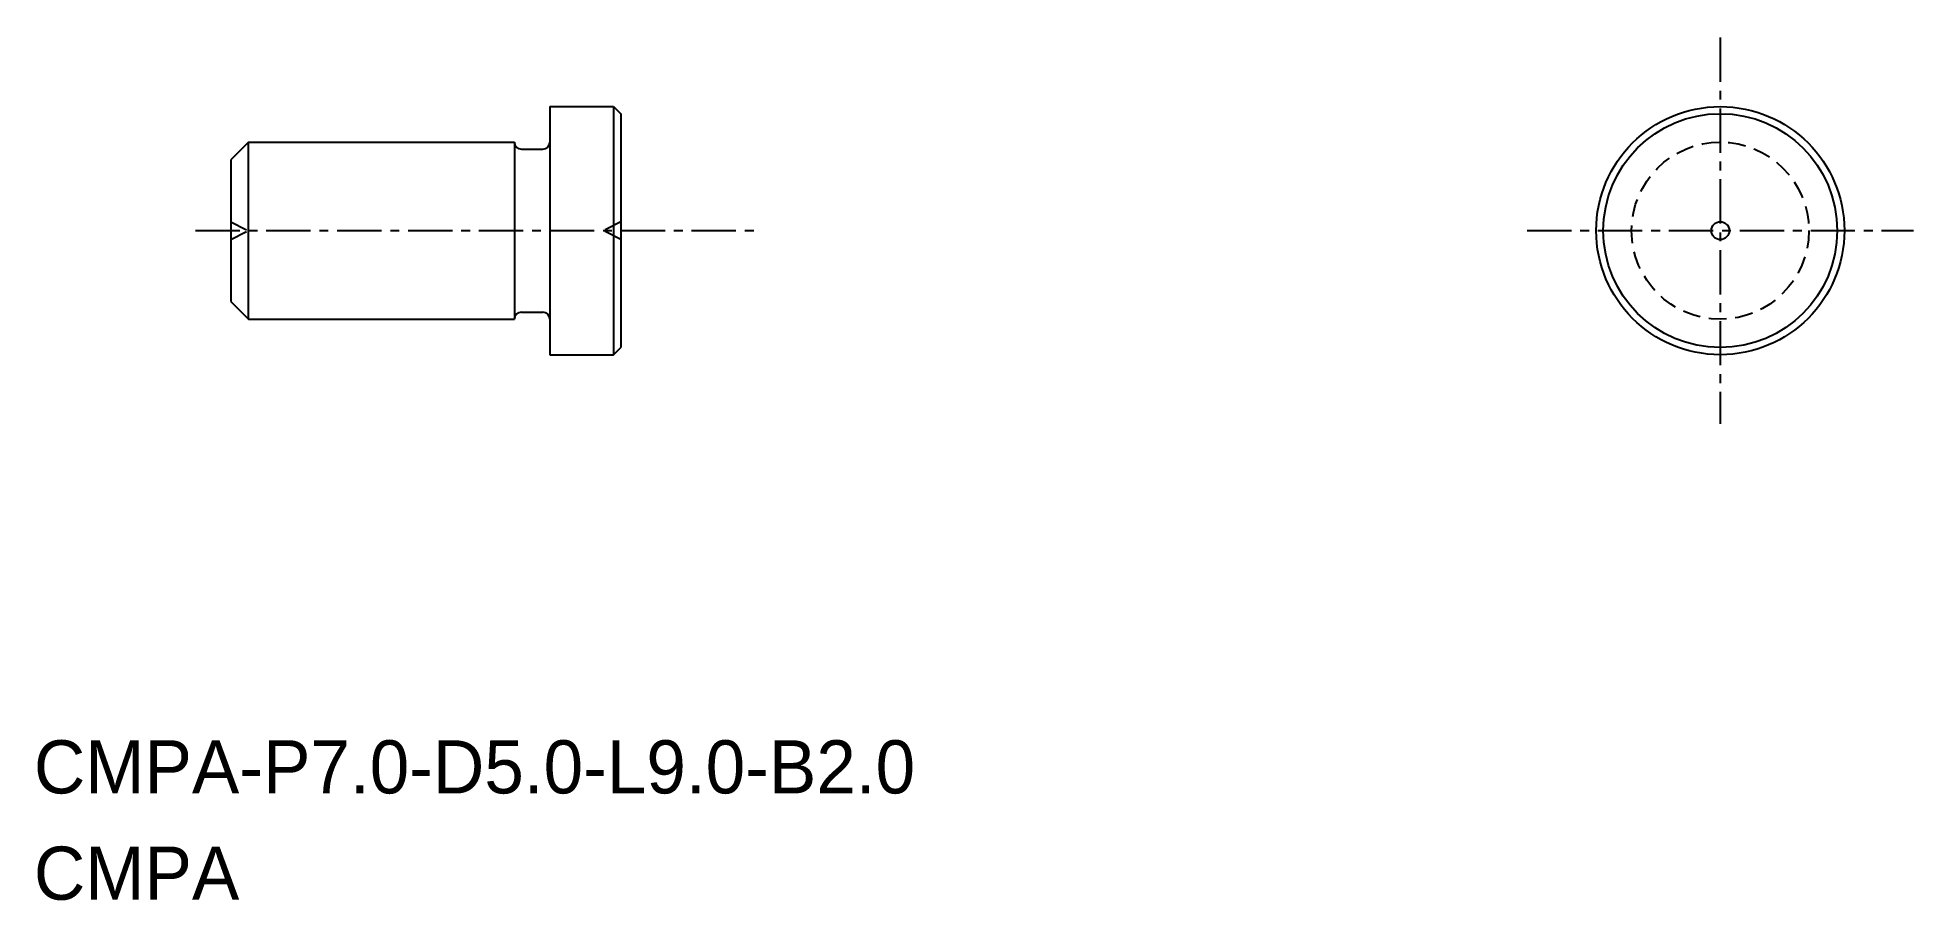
# Model space of a CAD drawing. Extents: x -1566.1 to -1513.1, y -397.6 to -373.2.
import ezdxf

# ---------------------------------------------------------------- set-up
doc = ezdxf.new("R2010")
doc.units = 0
doc.linetypes.add('CENTER', pattern=[2, 1.25, -0.25, 0.25, -0.25])
doc.linetypes.add('DASHED', pattern=[0.75, 0.5, -0.25])
doc.layers.get('0').update_dxf_attribs({"linetype": 'CONTINUOUS'})
doc.layers.add('CENTER', color=1, linetype='CENTER')

msp = doc.modelspace()

# ---------------------------------------------------------------- linework, layer by layer
at = {"color": 7, "linetype": 'CONTINUOUS'}
for p, q in [((-1551.597, -375.198), (-1551.597, -382.198)), ((-1551.597, -375.198), (-1549.797, -375.198)), ((-1549.797, -375.198), (-1549.597, -375.398)), ((-1549.597, -375.398), (-1549.597, -381.998)), ((-1560.097, -376.198), (-1560.597, -376.698)), ((-1560.097, -376.198), (-1552.597, -376.198)), ((-1560.097, -381.198), (-1560.097, -376.198)), ((-1552.597, -376.198), (-1552.597, -381.198)), ((-1560.597, -376.698), (-1560.597, -380.698)), ((-1552.397, -376.398), (-1551.797, -376.398)), ((-1560.597, -380.698), (-1560.097, -381.198)), ((-1552.397, -380.998), (-1551.797, -380.998)), ((-1560.097, -381.198), (-1552.597, -381.198)), ((-1549.797, -382.198), (-1549.597, -381.998)), ((-1551.597, -382.198), (-1549.797, -382.198))]:
    msp.add_line(p, q, dxfattribs=at)
at = {"linetype": 'CONTINUOUS'}
msp.add_line((-1549.797, -375.198), (-1549.797, -382.198), dxfattribs=at)
at = {"color": 3, "linetype": 'DASHED'}
for p, q in [((-1560.597, -378.446), (-1560.116, -378.698)), ((-1560.597, -378.95), (-1560.116, -378.698)), ((-1549.597, -378.446), (-1550.079, -378.698)), ((-1549.597, -378.95), (-1550.079, -378.698))]:
    msp.add_line(p, q, dxfattribs=at)
msp.add_circle((-1518.578, -378.698), 3.5)
at = {"linetype": 'CONTINUOUS'}
for radius in [3.3, 0.252]:
    msp.add_circle((-1518.578, -378.698), radius, dxfattribs=at)
at = {"color": 3, "linetype": 'DASHED'}
msp.add_circle((-1518.578, -378.698), 2.5, dxfattribs=at)
at = {"color": 7, "linetype": 'CONTINUOUS'}
for centre, start, end in [((-1552.397, -376.198), 180, 270), ((-1551.797, -376.198), 270, 0), ((-1552.397, -381.198), 90, 180), ((-1551.797, -381.198), 0, 90)]:
    msp.add_arc(centre, 0.2, start, end, dxfattribs=at)
at = {"layer": 'CENTER', "color": 1, "linetype": 'CENTER'}
for p, q in [((-1518.578, -373.248), (-1518.578, -384.148)), ((-1561.597, -378.698), (-1545.597, -378.698)), ((-1524.028, -378.698), (-1513.128, -378.698))]:
    msp.add_line(p, q, dxfattribs=at)

# ---------------------------------------------------------------- texts
for s, p in [('CMPA-P7.0-D5.0-L9.0-B2.0', (-1566.152, -394.58)), ('CMPA', (-1566.152, -397.58))]:
    msp.add_text(s, height=1.5).set_placement(p)

doc.saveas('drawing.dxf')
